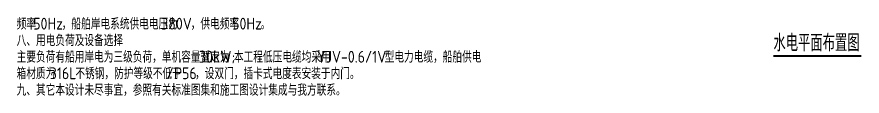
# Model space of a CAD drawing. Extents: x -89702 to 926017, y -610001 to -56924.
# Drawn here: x 397796 to 447915, y -139200 to -134507 of the extents above; entities that cross this region are included whole.
import ezdxf

# ---------------------------------------------------------------- set-up
doc = ezdxf.new("R2010")
doc.units = 0
doc.header["$LTSCALE"] = 10
doc.header["$MEASUREMENT"] = 0
doc.layers.add('DIM_SYMB', color=3, linetype='Continuous')
doc.layers.add('PUB_TEXT', color=7, linetype='Continuous')
doc.styles.get("Standard").update_dxf_attribs({"font": 'gbenor.shx', "bigfont": 'gbcbig.shx'})

msp = doc.modelspace()

# ---------------------------------------------------------------- linework, layer by layer
at = {"layer": 'DIM_SYMB', "color": 3, "const_width": 105}
msp.add_lwpolyline([(442659.4, -136826.2), (447862.5, -136826.2)], dxfattribs=at)

# ---------------------------------------------------------------- texts
at = {"layer": 'PUB_TEXT', "linetype": 'ByBlock'}
for s, height, p in [('频率', 675.18, (397780.7, -135257.7)), ('50Hz', 700, (398763.7, -135257.7)), ('，船舶岸电系统供电电压为', 675.177, (400455.4, -135257.7)), ('380V', 700, (406353.3, -135257.7)), ('，供电频率', 675.18, (408103.3, -135257.7)), ('50Hz', 700, (410560.7, -135257.7)), ('。', 675.2, (412252.4, -135257.7)), ('八、用电负荷及设备选择', 675.177, (397780.7, -136237.7)), ('主要负荷有船用岸电为三级负荷，单机容量暂定为', 675.177, (397780.7, -137217.7)), ('30kW;', 700, (408593.5, -137217.7)), ('本工程低压电缆均采用', 675.18, (410664.3, -137217.7)), ('YJV-0.6/1V', 700, (415579.2, -137217.7)), ('型电力电缆，船舶供电', 675.18, (419604.2, -137217.7)), ('箱材质为', 675.18, (397780.7, -138197.7)), ('316L', 700, (399746.7, -138197.7)), ('不锈钢，防护等级不低于', 675.177, (401263.4, -138197.7)), ('/P56', 700, (406669.8, -138197.7)), ('，设双门，插卡式电度表安装于内门。', 675.177, (408361.4, -138197.7)), ('九、其它本设计未尽事宜，参照有关标准图集和施工图设计集成与我方联系。', 675.177, (397780.7, -139177.7))]:
    msp.add_text(s, height=height, dxfattribs=at).set_placement(p)
at = {"layer": 'PUB_TEXT', "color": 7}
msp.add_text('水电平面布置图', height=1012.77, dxfattribs=at).set_placement((442659.4, -136549.2))

doc.saveas('drawing.dxf')
